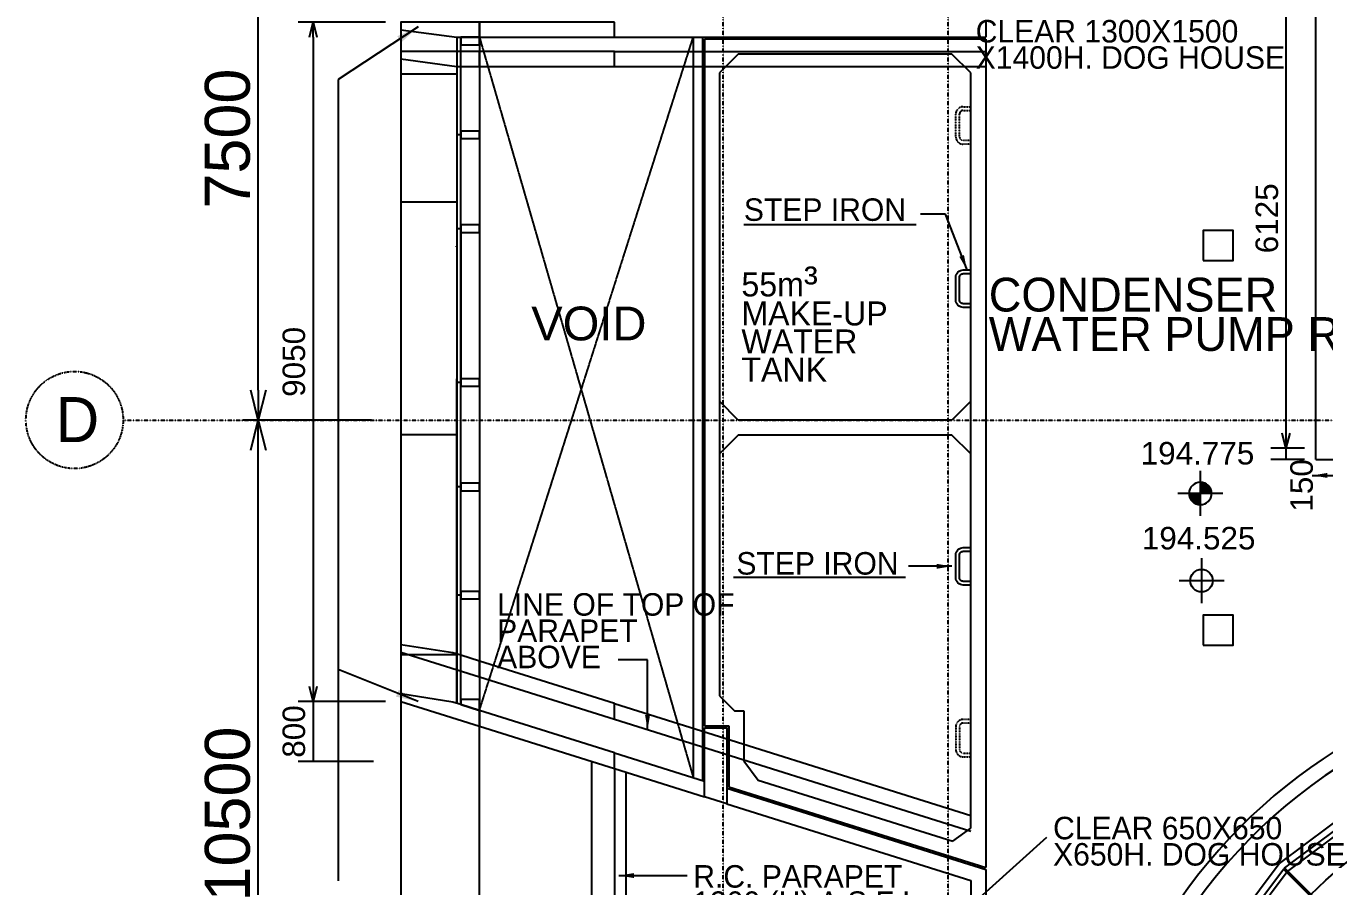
# Model space of a CAD drawing. Header units: millimetres. Extents: x 464 to 50148, y 310 to 56051.
# Drawn here: x 464 to 17769, y 27210 to 38670 of the extents above; entities that cross this region are included whole.
import ezdxf

# ---------------------------------------------------------------- set-up
doc = ezdxf.new("R2010")
doc.units = ezdxf.units.MM
for name, pattern in [('CENTER', [50.8, 31.75, -6.35, 6.35, -6.35]), ('DASHDOT', [1, 0.5, -0.25, 0, -0.25]), ('HIDDEN', [9.525, 6.35, -3.175])]:
    doc.linetypes.add(name, pattern=pattern)
doc.layers.get('0').update_dxf_attribs({"color": 8})
doc.layers.get('Defpoints').update_dxf_attribs({"color": 8})
for name, color, linetype in [('A-032-PLAN LEVELS', 8, 'Continuous'), ('COL-10 Rev j', 8, 'Continuous'), ('COL-160 Rev j', 8, 'HIDDEN'), ('DLN020__', 8, 'DASHDOT'), ('DLN030', 8, 'Continuous'), ('DLN030_1', 8, 'Continuous'), ('DLN032__', 8, 'Continuous'), ('DLN040__', 8, 'Continuous'), ('DLN041__', 8, 'Continuous'), ('DLN210__', 8, 'Continuous'), ('DLN220__', 8, 'Continuous'), ('DLN280__', 8, 'Continuous'), ('DLN314__', 8, 'Continuous'), ('DLN324__', 8, 'Continuous'), ('DLN327__', 8, 'CENTER'), ('DLN342__', 8, 'Continuous'), ('DLN374__', 8, 'Continuous'), ('FITBATH', 8, 'Continuous'), ('LEVEL', 8, 'Continuous')]:
    doc.layers.add(name, color=color, linetype=linetype)
doc.styles.add('A_IAS_GRID$0$Standard', font='txt')
doc.styles.add('ROMANS', font='swissl.ttf')
doc.styles.add('SWIS721LT450', font='swissl.ttf')
doc.styles.add('SWIS721LT750', font='swissl.ttf')
doc.dimstyles.new('INTDIM', dxfattribs={"dimscale": 200, "dimtxt": 2.25, "dimasz": 1.5, "dimexe": 1, "dimexo": 0, "dimgap": 1, "dimtad": 1, "dimdec": 0, "dimrnd": 1, "dimzin": 1, "dimdsep": 46, "dimtxsty": 'SWIS721LT450', "dimcen": 1, "dimclrd": 256, "dimclre": 256, "dimclrt": 256, "dimaunit": 1, "dimadec": 3, "dimazin": 0, "dimtfac": 1, "dimtdec": 0, "dimtix": 1, "dimtmove": 2, "dimatfit": 0, "dimfxl": 1, "dimtolj": 1, "dimtzin": 0, "dimarcsym": 0})

# ---------------------------------------------------------------- blocks, each defined once
blk = doc.blocks.new('DIMARR')
for p, q in [((-1, 0.25), (0, 0)), ((-1, 0), (0, 0)), ((0, 0), (-1, -0.25))]:
    blk.add_line(p, q)
blk = doc.blocks.new('*D97')
at = {"layer": 'Defpoints', "color": 0, "transparency": 16777216}
for p in [(3561, 33419), (5269, 33419), (5269, 22919)]:
    blk.add_point(p, dxfattribs=at)
at = {"layer": 'DLN030_1', "lineweight": -2, "transparency": 16777216}
for p, q in [((5069, 33419), (3361, 33419)), ((3561, 23319), (3561, 33019)), ((5069, 22919), (3361, 22919))]:
    blk.add_line(p, q, dxfattribs=at)
at = {"layer": 'DLN030_1', "lineweight": -2, "transparency": 16777216, "xscale": 400, "yscale": 400, "zscale": 400}
for p, rotation in [((3561, 33419), 90), ((3561, 22919), 270)]:
    blk.add_blockref('DIMARR', p, dxfattribs=dict(at, rotation=rotation))
at = {"layer": 'DLN030_1', "transparency": 16777216, "insert": (3153, 28169), "char_height": 600, "attachment_point": 5, "rotation": 90, "style": 'SWIS721LT450'}
blk.add_mtext('\\A1;10500', dxfattribs=at)
blk = doc.blocks.new('*D98')
at = {"layer": 'Defpoints', "color": 0, "transparency": 16777216}
for p in [(3561, 40919), (5269, 40919), (5269, 33419)]:
    blk.add_point(p, dxfattribs=at)
at = {"layer": 'DLN030_1', "lineweight": -2, "transparency": 16777216}
for p, q in [((5069, 40919), (3361, 40919)), ((3561, 33819), (3561, 40519)), ((5069, 33419), (3361, 33419))]:
    blk.add_line(p, q, dxfattribs=at)
at = {"layer": 'DLN030_1', "lineweight": -2, "transparency": 16777216, "xscale": 400, "yscale": 400, "zscale": 400}
for p, rotation in [((3561, 40919), 90), ((3561, 33419), 270)]:
    blk.add_blockref('DIMARR', p, dxfattribs=dict(at, rotation=rotation))
at = {"layer": 'DLN030_1', "transparency": 16777216, "insert": (3153, 37169), "char_height": 600, "attachment_point": 5, "rotation": 90, "style": 'SWIS721LT450'}
blk.add_mtext('\\A1;7500', dxfattribs=at)
blk = doc.blocks.new('*D138')
at = {"layer": 'Defpoints', "color": 0, "transparency": 16777216}
for p in [(17709, 39169), (17262, 33044), (17709, 33044)]:
    blk.add_point(p, dxfattribs=at)
at = {"layer": 'DLN030', "lineweight": -2, "transparency": 16777216}
for p, q in [((17509, 39169), (17062, 39169)), ((17262, 38969), (17262, 33244)), ((17509, 33044), (17062, 33044))]:
    blk.add_line(p, q, dxfattribs=at)
at = {"layer": 'DLN030', "lineweight": -2, "transparency": 16777216, "xscale": 200, "yscale": 200, "zscale": 200}
for p, rotation in [((17262, 39169), 90), ((17262, 33044), 270)]:
    blk.add_blockref('DIMARR', p, dxfattribs=dict(at, rotation=rotation))
at = {"layer": 'DLN030', "transparency": 16777216, "insert": (17008, 36107), "char_height": 300, "attachment_point": 5, "rotation": 90, "style": 'SWIS721LT450'}
blk.add_mtext('\\A1;6125', dxfattribs=at)
blk = doc.blocks.new('*D139')
at = {"layer": 'Defpoints', "color": 0, "transparency": 16777216}
for p in [(17262, 32894), (17709, 33044), (17709, 32894)]:
    blk.add_point(p, dxfattribs=at)
at = {"layer": 'DLN030', "lineweight": -2, "transparency": 16777216}
for p, q in [((17509, 33044), (17062, 33044)), ((17509, 32894), (17062, 32894)), ((17262, 33044), (17262, 32894))]:
    blk.add_line(p, q, dxfattribs=at)
at = {"layer": 'DLN030', "transparency": 16777216, "insert": (17472, 32548), "char_height": 300, "attachment_point": 5, "rotation": 90, "style": 'SWIS721LT450'}
blk.add_mtext('\\A1;150', dxfattribs=at)
blk = doc.blocks.new('A$C16E72C10')
at = {"layer": 'DLN324__'}
for points in [[(-1215, 6273), (-3041, 5629), (-2581, 5169), (-1215, 6273)], [(-1159, 6292), (-2567, 5155), (-1287, 3875), (-14, 5148)], [(3041, 5629), (1287, 3875), (14, 5148), (1159, 6292)], [(-2595, 5155), (-3060, 5620), (-4517, 4532), (-3868, 3882)], [(1301, 3861), (3060, 5620), (4517, 4532), (2574, 2588)], [(-1301, 3861), (-2581, 5141), (-3854, 3868), (-2574, 2588)], [(0, 5134), (-1273, 3861), (0, 2588), (1273, 3861)], [(-5155, 2595), (-5620, 3060), (-4532, 4517), (-3882, 3868)], [(3861, 1301), (5620, 3060), (4532, 4517), (2588, 2574)], [(-3861, 1301), (-5141, 2581), (-3868, 3854), (-2588, 2574)], [(-1287, 3847), (-2560, 2574), (-1287, 1301), (-14, 2574)], [(1287, 3847), (14, 2574), (1287, 1301), (2560, 2574)], [(-6273, 1215), (-5629, 3041), (-5169, 2581), (-6273, 1215)], [(5629, 3041), (3875, 1287), (5148, 14), (6292, 1159)], [(-6292, 1159), (-5155, 2567), (-3875, 1287), (-5148, 14)], [(-2574, 2560), (-3847, 1287), (-2574, 14), (-1301, 1287)], [(0, 2560), (-1273, 1287), (0, 14), (1273, 1287)], [(2574, 2560), (1301, 1287), (2574, 14), (3847, 1287)], [(-3861, 1273), (-5134, 0), (-3861, -1273), (-2588, 0)], [(-1287, 1273), (-2560, 0), (-1287, -1273), (-14, 0)], [(1287, 1273), (14, 0), (1287, -1273), (2560, 0)], [(3861, 1273), (2588, 0), (3861, -1273), (5134, 0)], [(-5629, -3041), (-3875, -1287), (-5148, -14), (-6292, -1159)], [(-2574, -14), (-3847, -1287), (-2574, -2560), (-1301, -1287)], [(0, -14), (-1273, -1287), (0, -2560), (1273, -1287)], [(2574, -14), (1301, -1287), (2574, -2560), (3847, -1287)], [(6292, -1159), (5155, -2567), (3875, -1287), (5148, -14)], [(-3861, -1301), (-5620, -3060), (-4532, -4517), (-2588, -2574)], [(-1287, -1301), (-2560, -2574), (-1287, -3847), (-14, -2574)], [(1287, -1301), (14, -2574), (1287, -3847), (2560, -2574)], [(3861, -1301), (5141, -2581), (3868, -3854), (2588, -2574)], [(6273, -1215), (5629, -3041), (5169, -2581), (6273, -1215)], [(-1301, -3861), (-3060, -5620), (-4517, -4532), (-2574, -2588)], [(0, -2588), (-1273, -3861), (0, -5134), (1273, -3861)], [(1301, -3861), (2581, -5141), (3854, -3868), (2574, -2588)], [(5155, -2595), (5620, -3060), (4532, -4517), (3882, -3868)], [(-3041, -5629), (-1287, -3875), (-14, -5148), (-1159, -6292)], [(1159, -6292), (2567, -5155), (1287, -3875), (14, -5148)], [(2595, -5155), (3060, -5620), (4517, -4532), (3868, -3882)], [(1215, -6273), (3041, -5629), (2581, -5169), (1215, -6273)]]:
    blk.add_lwpolyline(points, close=True, dxfattribs=at)
for points in [[(1134, 6296), (0, 5162), (-1134, 6296), (1134, 6296)], [(-6296, -1134), (-5162, 0), (-6296, 1134), (-6296, -1134)], [(6296, 1134), (5162, 0), (6296, -1134), (6296, 1134)], [(-1134, -6296), (0, -5162), (1134, -6296), (-1134, -6296)]]:
    blk.add_lwpolyline(points, dxfattribs=at)
blk = doc.blocks.new('ELEX')
at = {"layer": 'DLN032__'}
for p, q in [((0, 0.5), (0, -0.5)), ((0.5, 0), (-0.5, 0))]:
    blk.add_line(p, q, dxfattribs=at)
blk.add_circle((0, 0), 0.25, dxfattribs=at)
at = {"layer": 'DLN032__', "style": 'ROMANS'}
blk.add_attdef('ELEX', (0.257, 0.354), '', height=0.5, dxfattribs=at)
blk = doc.blocks.new('MAGENTA')
at = {"layer": 'DLN314__'}
blk.add_line((-212508, -468222), (-212508, -468172), dxfattribs=at)
blk.add_lwpolyline([(-212458, -468472), (-212458, -468222), (-212558, -468222), (-212558, -468472)], close=True, dxfattribs=at)
blk = doc.blocks.new('*X21')
for p, q in [((45956, 42700), (46156, 42700)), ((45956, 42694), (46156, 42694)), ((45957, 42688), (46156, 42688)), ((45957, 42681), (46156, 42681)), ((45958, 42675), (46156, 42675)), ((45959, 42669), (46156, 42669)), ((45960, 42662), (46156, 42662)), ((45962, 42656), (46156, 42656)), ((45964, 42650), (46156, 42650)), ((45965, 42644), (46156, 42644)), ((45968, 42638), (46156, 42638)), ((45970, 42631), (46156, 42631)), ((45973, 42625), (46156, 42625)), ((45975, 42619), (46156, 42619)), ((45978, 42612), (46156, 42612)), ((45982, 42606), (46156, 42606)), ((45986, 42600), (46156, 42600)), ((45990, 42594), (46156, 42594)), ((45994, 42588), (46156, 42588)), ((45999, 42581), (46156, 42581)), ((46004, 42575), (46156, 42575)), ((46009, 42569), (46156, 42569)), ((46015, 42562), (46156, 42562)), ((46022, 42556), (46156, 42556)), ((46029, 42550), (46156, 42550)), ((46037, 42544), (46156, 42544)), ((46047, 42538), (46156, 42538)), ((46057, 42531), (46156, 42531)), ((46069, 42525), (46156, 42525)), ((46083, 42519), (46156, 42519)), ((46102, 42512), (46156, 42512)), ((46133, 42506), (46156, 42506))]:
    blk.add_line(p, q)
blk = doc.blocks.new('*X20')
for p, q in [((46156, 42900), (46200, 42900)), ((46156, 42894), (46222, 42894)), ((46156, 42888), (46238, 42888)), ((46156, 42881), (46250, 42881)), ((46156, 42875), (46261, 42875)), ((46156, 42869), (46271, 42869)), ((46156, 42862), (46279, 42862)), ((46156, 42856), (46287, 42856)), ((46156, 42850), (46294, 42850)), ((46156, 42844), (46300, 42844)), ((46156, 42838), (46306, 42838)), ((46156, 42831), (46311, 42831)), ((46156, 42825), (46316, 42825)), ((46156, 42819), (46320, 42819)), ((46156, 42812), (46324, 42812)), ((46156, 42806), (46328, 42806)), ((46156, 42800), (46332, 42800)), ((46156, 42794), (46335, 42794)), ((46156, 42788), (46338, 42788)), ((46156, 42781), (46341, 42781)), ((46156, 42775), (46343, 42775)), ((46156, 42769), (46345, 42769)), ((46156, 42762), (46347, 42762)), ((46156, 42756), (46349, 42756)), ((46156, 42750), (46351, 42750)), ((46156, 42744), (46352, 42744)), ((46156, 42738), (46353, 42738)), ((46156, 42731), (46354, 42731)), ((46156, 42725), (46355, 42725)), ((46156, 42719), (46355, 42719)), ((46156, 42712), (46356, 42712)), ((46156, 42706), (46356, 42706))]:
    blk.add_line(p, q)
blk = doc.blocks.new('ELFIN')
at = {"layer": 'DLN032__'}
for p, q in [((0, 0.5), (0, 0)), ((0, 0), (-0.5, 0)), ((0, 0), (0, -0.5)), ((0.5, 0), (0, 0))]:
    blk.add_line(p, q, dxfattribs=at)
for start, end in [(90, 180), (180, 270), (0, 90), (270, 0)]:
    blk.add_arc((0, 0), 0.25, start, end, dxfattribs=at)
at = {"layer": 'DLN032__', "xscale": 0.001250000001164153, "yscale": 0.001250000001164153, "zscale": 0.001250000001164153}
for name in ['*X20', '*X21']:
    blk.add_blockref(name, (-57.695, -53.381), dxfattribs=at)
at = {"layer": 'DLN032__', "style": 'ROMANS'}
blk.add_attdef('ELFIN', (0.254, 0.347), '', height=0.5, dxfattribs=at)
blk = doc.blocks.new('*D177')
at = {"layer": 'Defpoints', "color": 0, "transparency": 16777216}
for p in [(5459, 38719), (4292, 29669), (5459, 29669)]:
    blk.add_point(p, dxfattribs=at)
at = {"layer": 'DLN030', "lineweight": -2, "transparency": 16777216}
for p, q in [((5259, 38719), (4092, 38719)), ((4292, 38519), (4292, 29869)), ((5259, 29669), (4092, 29669))]:
    blk.add_line(p, q, dxfattribs=at)
at = {"layer": 'DLN030', "lineweight": -2, "transparency": 16777216, "xscale": 200, "yscale": 200, "zscale": 200}
for p, rotation in [((4292, 38719), 90), ((4292, 29669), 270)]:
    blk.add_blockref('DIMARR', p, dxfattribs=dict(at, rotation=rotation))
at = {"layer": 'DLN030', "transparency": 16777216, "insert": (4037, 34194), "char_height": 300, "attachment_point": 5, "rotation": 90, "style": 'SWIS721LT450'}
blk.add_mtext('\\A1;9050', dxfattribs=at)
blk = doc.blocks.new('*D178')
at = {"layer": 'Defpoints', "color": 0, "transparency": 16777216}
for p in [(5259, 29669), (4292, 28869), (5299, 28869)]:
    blk.add_point(p, dxfattribs=at)
at = {"layer": 'DLN030', "lineweight": -2, "transparency": 16777216}
for p, q in [((5059, 29669), (4092, 29669)), ((4292, 29669), (4292, 28869)), ((5099, 28869), (4092, 28869))]:
    blk.add_line(p, q, dxfattribs=at)
at = {"layer": 'DLN030', "transparency": 16777216, "insert": (4037, 29269), "char_height": 300, "attachment_point": 5, "rotation": 90, "style": 'SWIS721LT450'}
blk.add_mtext('\\A1;800', dxfattribs=at)

msp = doc.modelspace()

# ---------------------------------------------------------------- linework, layer by layer
at = {"layer": 'COL-10 Rev j'}
for points in [[(10034.6, 36022.9), (12329.9, 36022.9)], [(9894.5, 31323.4), (12189.8, 31323.4)]]:
    msp.add_lwpolyline(points, dxfattribs=at)
at = {"layer": 'COL-160 Rev j', "ltscale": 0.01}
for points in [[(13059.5, 37094.5), (12959.5, 37094.5, -0.4142136), (12859.5, 37194.5), (12859.5, 37494.5, -0.4142136), (12959.5, 37594.5), (13059.5, 37594.5)], [(13059.5, 37144.5), (12959.5, 37144.5, -0.4142136), (12909.5, 37194.5), (12909.5, 37494.5, -0.4142136), (12959.5, 37544.5), (13059.5, 37544.5)], [(13059.5, 29430.6), (12959.5, 29430.6, 0.4142136), (12859.5, 29330.6), (12859.5, 29030.6, 0.4142136), (12959.5, 28930.6), (13059.5, 28930.6)], [(13059.5, 29380.6), (12959.5, 29380.6, 0.4142136), (12909.5, 29330.6), (12909.5, 29030.6, 0.4142136), (12959.5, 28980.6), (13059.5, 28980.6)]]:
    msp.add_lwpolyline(points, format="xyb", dxfattribs=at)
at = {"layer": 'DLN020__'}
for p, q in [((9759.5, 6669.5), (9759.5, 51919.5)), ((9759.5, 6669.5), (9759.5, 51919.5)), ((12759.5, 6669.5), (12759.5, 51919.5)), ((1759.5, 33419.5), (45509.5, 33419.5))]:
    msp.add_line(p, q, dxfattribs=at)
msp.add_circle((1111.8, 33419.5), 647.6, dxfattribs=at)
at = {"layer": 'DLN210__'}
for p, q in [((5459.5, 38619.5), (5459.5, 29769.5)), ((6209.5, 38025.7), (5459.5, 38025.7)), ((6209.5, 30288.2), (5459.5, 30288.2)), ((6509.5, 25472.3), (6509.5, 29340.1)), ((13259.5, 27432), (13259.5, 25749.7)), ((13059.5, 27285.2), (13059.5, 25749.7))]:
    msp.add_line(p, q, dxfattribs=at)
for points in [[(6509.5, 38719.5), (5459.5, 38719.5), (5459.5, 38619.5), (6209.5, 38519.5), (6509.5, 38519.5)], [(6259.5, 29628.1), (6153.2, 29661.5), (5459.5, 29769.5), (5459.5, 29669.5), (6509.5, 29340.1), (6509.5, 29549.7)]]:
    msp.add_lwpolyline(points, close=True, dxfattribs=at)
for points in [[(6209.5, 36321.7), (5459.5, 36321.7), (5459.5, 33224.2), (6209.5, 33224.2)], [(5459.5, 29669.5), (5459.5, 25788.2), (8009.5, 25021.1)]]:
    msp.add_lwpolyline(points, dxfattribs=at)
at = {"layer": 'DLN220__'}
for p, q in [((17659.5, 32894.5), (17659.5, 44169.5)), ((9359.5, 38519.5), (9359.5, 28655.6)), ((9484.5, 38519.5), (9484.5, 28616.4)), ((17659.5, 32894.5), (20184.5, 32894.5)), ((8309.5, 28985), (9509.5, 28608.5)), ((8309.5, 28775.4), (9509.5, 28398.9)), ((9809.5, 28514.4), (13259.5, 27432)), ((9809.5, 28304.8), (13059.5, 27285.2))]:
    msp.add_line(p, q, dxfattribs=at)
at = {"layer": 'DLN220__', "ltscale": 0.05}
for p, q in [((8309.5, 38330.5), (13259.5, 38330.5)), ((8309.5, 38130.5), (13259.5, 38130.5)), ((8309.5, 29641), (13059.5, 28150.8)), ((8309.5, 29431.4), (13059.5, 27941.2))]:
    msp.add_line(p, q, dxfattribs=at)
for points in [[(6509.5, 38330.5), (5459.5, 38330.5), (5459.5, 38230.5), (6209.5, 38130.5), (6509.5, 38130.5)], [(8309.5, 38330.5), (8059.5, 38330.5), (6509.5, 38330.5), (6509.5, 38130.5), (8309.5, 38130.5)], [(6259.5, 30284.1), (6153.2, 30317.5), (5459.5, 30425.5), (5459.5, 30325.5), (6509.5, 29996.1), (6509.5, 30205.7)], [(6509.5, 30205.7), (6509.5, 29996.1), (8309.5, 29431.4), (8309.5, 29641)]]:
    msp.add_lwpolyline(points, close=True, dxfattribs=at)
at = {"layer": 'DLN220__'}
for radius, start, end in [(7200, 102.22818, 155.11132), (7000, 100.9111, 159.07517)]:
    msp.add_arc((21759.5, 22919.5), radius, start, end, dxfattribs=at)
at = {"layer": 'DLN280__'}
for p, q in [((13259.5, 38719.5), (13259.5, 38519.5)), ((8309.5, 38519.5), (13259.5, 38519.5)), ((9509.5, 38494.5), (9509.5, 29343.9)), ((13259.5, 38494.5), (9509.5, 38494.5)), ((13259.5, 38494.5), (13259.5, 27458.2)), ((9959.5, 38294.5), (9709.5, 38044.5)), ((12809.5, 38294.5), (9959.5, 38294.5)), ((13059.5, 38044.5), (12809.5, 38294.5)), ((9709.5, 38044.5), (9709.5, 29743.9)), ((13059.5, 27980.6), (13059.5, 38044.5)), ((9959.5, 33419.5), (9709.5, 33669.5)), ((13059.5, 33669.5), (12809.5, 33419.5)), ((12809.5, 33419.5), (9959.5, 33419.5)), ((9959.5, 33219.5), (9709.5, 32969.5)), ((12809.5, 33219.5), (9959.5, 33219.5)), ((13059.5, 32969.5), (12809.5, 33219.5)), ((9709.5, 29743.9), (9909.5, 29543.9)), ((9909.5, 29543.9), (10034.5, 29543.9)), ((10034.5, 29543.9), (10034.5, 28879.6)), ((9509.5, 29343.9), (9834.5, 29343.9)), ((9834.5, 29343.9), (9834.5, 28532.7)), ((10034.5, 28879.6), (10225.3, 28619.7)), ((10225.3, 28619.7), (12820.9, 27805.4)), ((9834.5, 28532.7), (13259.5, 27458.2)), ((12820.9, 27805.4), (13059.5, 27980.6))]:
    msp.add_line(p, q, dxfattribs=at)
for points in [[(8309.5, 38719.5), (8059.5, 38719.5), (6509.5, 38719.5), (6509.5, 38519.5), (8309.5, 38519.5)], [(16159.5, 35544.5), (16559.5, 35544.5), (16559.5, 35944.5), (16159.5, 35944.5)], [(16159.5, 30419.5), (16559.5, 30419.5), (16559.5, 30819.5), (16159.5, 30819.5)], [(6509.5, 29549.7), (6509.5, 29340.1), (8309.5, 28775.4), (8309.5, 28985)], [(9509.5, 29318.9), (9809.5, 29318.9), (9809.5, 28304.8), (9509.5, 28398.9)]]:
    msp.add_lwpolyline(points, close=True, dxfattribs=at)
msp.add_circle((21759.5, 22919.5), 5900, dxfattribs=at)
at = {"layer": 'DLN280__', "ltscale": 0.05}
msp.add_arc((21759.5, 22919.5), 7000, 235.1501, 80.33675, dxfattribs=at)
at = {"layer": 'DLN314__'}
for p, q in [((6209.5, 38519.5), (6209.5, 29643.8)), ((6259.5, 29628.1), (6259.5, 38519.5)), ((6509.5, 38519.5), (6509.5, 29549.7)), ((6200.7, 35732.6), (6200.7, 35734.4)), ((6209.5, 29643.8), (6209.5, 33970.2)), ((8009.5, 18419.5), (8009.5, 28869.5)), ((8309.5, 28775.4), (8309.5, 18419.5)), ((8459.5, 28728.3), (8459.5, 18419.5))]:
    msp.add_line(p, q, dxfattribs=at)
for points in [[(6509.5, 38519.5), (6259.5, 38519.5), (6259.5, 38419.5), (6509.5, 38419.5)], [(6509.5, 29693.8), (6259.5, 29693.8), (6259.5, 29628.1), (6509.5, 29549.7)]]:
    msp.add_lwpolyline(points, close=True, dxfattribs=at)
at = {"layer": 'DLN327__', "ltscale": 0.02}
for p, q in [((6509.5, 38519.5), (9359.5, 28655.6)), ((6509.5, 29549.7), (9359.5, 38519.5))]:
    msp.add_line(p, q, dxfattribs=at)
at = {"layer": 'DLN342__', "ltscale": 0.01}
for points in [[(13059.5, 34919.5), (12959.5, 34919.5, -0.4142136), (12859.5, 35019.5), (12859.5, 35319.5, -0.4142136), (12959.5, 35419.5), (13059.5, 35419.5)], [(13059.5, 34969.5), (12959.5, 34969.5, -0.4142136), (12909.5, 35019.5), (12909.5, 35319.5, -0.4142136), (12959.5, 35369.5), (13059.5, 35369.5)], [(13059.5, 31219.5), (12959.5, 31219.5, -0.4142136), (12859.5, 31319.5), (12859.5, 31619.5, -0.4142136), (12959.5, 31719.5), (13059.5, 31719.5)], [(13059.5, 31269.5), (12959.5, 31269.5, -0.4142136), (12909.5, 31319.5), (12909.5, 31619.5, -0.4142136), (12959.5, 31669.5), (13059.5, 31669.5)]]:
    msp.add_lwpolyline(points, format="xyb", dxfattribs=at)
at = {"layer": 'DLN374__'}
for p, q in [((18664.9, 28625.4), (17169.7, 27509.3)), ((18736.3, 28491.5), (17276.8, 27402.1)), ((16053.6, 26014), (17169.7, 27509.3)), ((16187.4, 25942.6), (17276.8, 27402.1))]:
    msp.add_line(p, q, dxfattribs=at)
at = {"layer": 'FITBATH'}
msp.add_line((6259.5, 35919.5), (6259.5, 33969.5), dxfattribs=at)

# ---------------------------------------------------------------- block references
at = {"layer": 'A-032-PLAN LEVELS'}
ref = msp.add_blockref('ELEX', (16136.4, 31278.6), dxfattribs=dict(at, xscale=600, yscale=600, zscale=600))
ref.add_attrib('ELEX', '194.525', (15340.2, 31694.9), dxfattribs={"layer": 'LEVEL', "height": 300, "style": 'ROMANS'})
at = {"layer": 'DLN032__'}
ref = msp.add_blockref('ELFIN', (16119.9, 32441.7), dxfattribs=dict(at, xscale=600, yscale=600, zscale=600))
ref.add_attrib('ELFIN', '194.775', (15325, 32826.5), dxfattribs={"layer": 'LEVEL', "height": 300, "style": 'ROMANS'})
at = {"layer": 'DLN314__', "rotation": 90}
for p in [(-461962.5, 249727), (-461962.5, 248477), (-461962.5, 246427), (-461962.5, 245035.6), (-461962.5, 243593.5)]:
    msp.add_blockref('MAGENTA', p, dxfattribs=at)
at = {"layer": 'DLN374__'}
msp.add_blockref('A$C16E72C10', (21759.5, 22919.5), dxfattribs=at)

# ---------------------------------------------------------------- texts
at = {"layer": 'DLN020__', "insert": (860.9, 33724.8), "char_height": 600, "width": 17069.008, "attachment_point": 1, "style": 'A_IAS_GRID$0$Standard'}
msp.add_mtext('D', dxfattribs=at)
at = {"layer": 'DLN040__', "char_height": 300, "attachment_point": 1, "line_spacing_factor": 0.7, "style": 'SWIS721LT750'}
for s, insert, width in [('{\\fUnivers|b0|i0|c0|p34;CLEAR 1300X1500\\PX1400H. DOG HOUSE}', (13125.4, 38749.9), 5472.432), ('{\\fUNIVERS|b0|i0|c0|p34;LINE OF TOP OF PARAPET ABOVE}', (6745.3, 31112), 3260.05), ('{\\fUnivers|b0|i0|c0|p34;CLEAR 650X650\\PX650H. DOG HOUSE}', (14157, 28132.2), 5472.432), ('{\\fUnivers|b0|i0|c0|p34;R.C. PARAPET \\P1300 (H) A.S.F.L.}', (9360.1, 27488), 4255.859)]:
    msp.add_mtext(s, dxfattribs=dict(at, insert=insert, width=width))
at = {"layer": 'DLN040__', "char_height": 300, "width": 3114.64, "attachment_point": 1, "style": 'SWIS721LT750'}
for insert in [(10034.6, 36372.9), (9935, 31659.4)]:
    msp.add_mtext('{\\fUnivers|b0|i0|c0|p34;STEP IRON}', dxfattribs=dict(at, insert=insert))
at = {"layer": 'DLN041__', "attachment_point": 7, "line_spacing_factor": 0.7, "style": 'SWIS721LT750'}
for s, insert, char_height, width in [('{\\fUnivers|b0|i0|c0|p34;55m\\fArial|b0|i0|c0|p32;\\H1.25x;³ \\fUnivers|b0|i0|c0|p34;\\H0.8x;MAKE-UP WATER TANK}', (10002.4, 33932.3), 320, 2402.026), ('{\\fUnivers|b0|i0|c0|p34;CONDENSER\\PWATER PUMP ROOM}', (13300.3, 34333.7), 450, 7093.931)]:
    msp.add_mtext(s, dxfattribs=dict(at, insert=insert, char_height=char_height, width=width))
at = {"layer": 'DLN041__', "insert": (7199.6, 34474.2), "char_height": 450, "width": 7093.931, "attachment_point": 7, "style": 'SWIS721LT750'}
msp.add_mtext('VOID', dxfattribs=at)

# ---------------------------------------------------------------- dimensions: what is measured, and where the dimension line sits
at = {"layer": 'DLN030'}
for base, p1, p2, picture, middle in [((17261.8, 33044.5), (17709.5, 39169.5), (17709.5, 33044.5), '*D138', (17007.6, 36107)), ((4291.6, 29669.5), (5459.5, 38719.5), (5459.5, 29669.5), '*D177', (4037.5, 34194.5)), ((4291.6, 28869.5), (5259.5, 29669.5), (5299.1, 28869.5), '*D178', (4037.5, 29269.5))]:
    dim = msp.add_linear_dim(base=base, p1=p1, p2=p2, angle=90, dimstyle='INTDIM', override={"dimscale": 1, "dimtxt": 300, "dimasz": 200, "dimexe": 200, "dimexo": 200, "dimgap": 100, "dimrnd": 0, "dimzin": 0, "dimblk": 'DIMARR', "dimcen": 200, "dimclrt": 256}, dxfattribs=at)
    dim.commit()
    dim.dimension.update_dxf_attribs({"geometry": picture, "text_midpoint": middle})
dim = msp.add_linear_dim(base=(17261.8, 32894.5), p1=(17709.5, 33044.5), p2=(17709.5, 32894.5), angle=90, dimstyle='INTDIM', override={"dimscale": 1, "dimtxt": 300, "dimasz": 200, "dimexe": 200, "dimexo": 200, "dimgap": 100, "dimrnd": 0, "dimzin": 0, "dimblk": 'DIMARR', "dimcen": 200, "dimclrt": 256}, dxfattribs=at)
dim.commit()
dim.dimension.update_dxf_attribs({"geometry": '*D139', "text_midpoint": (17471.8, 32547.8), "dimtype": 160})
at = {"layer": 'DLN030_1'}
for base, p1, p2, picture, middle in [((3561.2, 40919.5), (5269.5, 33419.5), (5269.5, 40919.5), '*D98', (3152.9, 37169.5)), ((3561.2, 33419.5), (5269.5, 22919.5), (5269.5, 33419.5), '*D97', (3152.9, 28169.5))]:
    dim = msp.add_linear_dim(base=base, p1=p1, p2=p2, angle=90, dimstyle='INTDIM', override={"dimscale": 1, "dimtxt": 600, "dimasz": 400, "dimexe": 200, "dimexo": 200, "dimgap": 100, "dimrnd": 0, "dimzin": 0, "dimblk": 'DIMARR', "dimcen": 200, "dimclrt": 256}, dxfattribs=at)
    dim.commit()
    dim.dimension.update_dxf_attribs({"geometry": picture, "text_midpoint": middle})

# ---------------------------------------------------------------- leaders
at = {"layer": 'DLN040__'}
for points, override in [([(5692.9, 38657.3), (4627.2, 37958.3), (4627.4, 27280.4)], {"dimtad": 0}), ([(13009.5, 35419.5), (12724.4, 36163.2), (12389.4, 36163.2)], {"dimscale": 1, "dimtxt": 300, "dimasz": 200, "dimexe": 200, "dimexo": 200, "dimgap": 100, "dimtad": 0, "dimrnd": 0, "dimzin": 0, "dimcen": 200, "dimclrt": 256}), ([(17612.9, 32681), (18165.8, 32681), (18165.8, 33113.2)], {"dimscale": 1, "dimtxt": 300, "dimasz": 200, "dimexe": 200, "dimexo": 200, "dimgap": 100, "dimtad": 0, "dimrnd": 0, "dimzin": 0, "dimcen": 200, "dimclrt": 256}), ([(12805.3, 31470.2), (12230.2, 31470.2)], {"dimscale": 1, "dimtxt": 300, "dimasz": 200, "dimexe": 200, "dimexo": 200, "dimgap": 100, "dimtad": 0, "dimrnd": 0, "dimzin": 0, "dimcen": 200, "dimclrt": 256}), ([(8750.6, 29287), (8750.6, 30225.4), (8360.4, 30225.4)], {"dimscale": 1, "dimtxt": 300, "dimasz": 200, "dimexe": 200, "dimexo": 200, "dimgap": 100, "dimtad": 0, "dimrnd": 0, "dimzin": 0, "dimcen": 200, "dimclrt": 256}), ([(5692.9, 29667.4), (4627.4, 30093.6), (4627.4, 27280.4)], {"dimtad": 0}), ([(12474.9, 26425.5), (14073.5, 27860.8)], {"dimscale": 1, "dimtxt": 300, "dimasz": 200, "dimexe": 200, "dimexo": 200, "dimgap": 100, "dimtad": 0, "dimrnd": 0, "dimzin": 0, "dimcen": 200, "dimclrt": 256}), ([(8368.7, 27349), (9279.7, 27349)], {"dimscale": 1, "dimtxt": 300, "dimasz": 200, "dimexe": 200, "dimexo": 200, "dimgap": 100, "dimtad": 0, "dimrnd": 0, "dimzin": 0, "dimcen": 200, "dimclrt": 256})]:
    msp.add_leader(points, dimstyle='INTDIM', override=override, dxfattribs=at)

doc.saveas('drawing.dxf')
